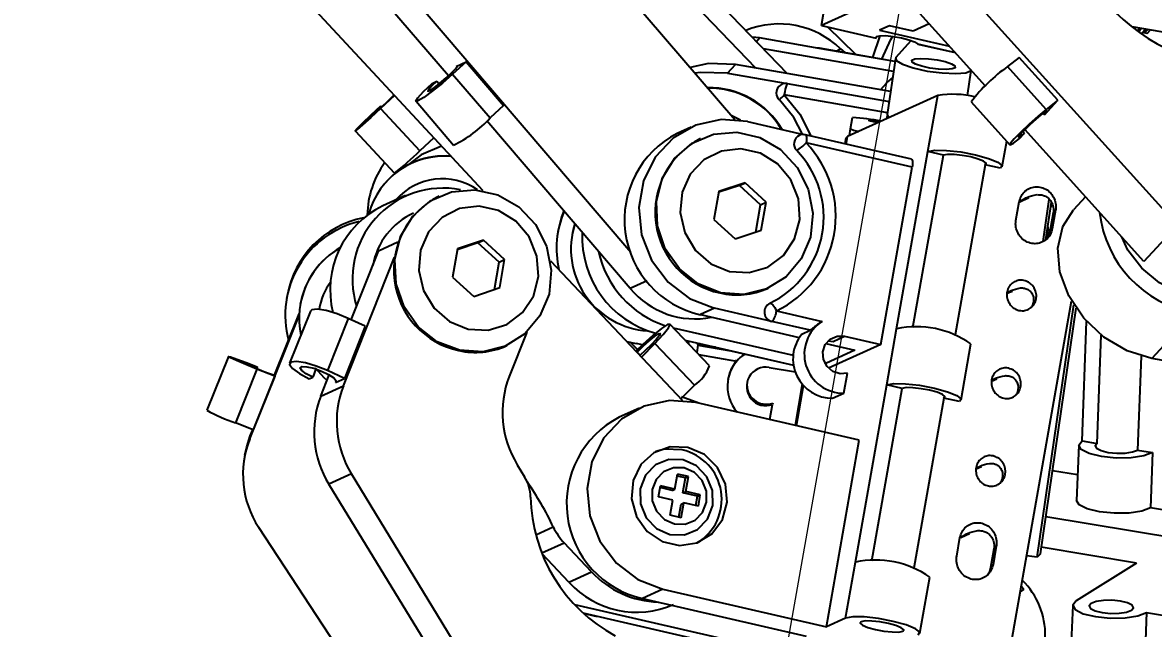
# Model space of a CAD drawing. Header units: millimetres. Extents: x -294 to 2792, y 5 to 1659.
# Drawn here: x 2273.5 to 2332.1, y 777.9 to 809.3 of the extents above; entities that cross this region are included whole.
import ezdxf

# ---------------------------------------------------------------- set-up
doc = ezdxf.new("R2010")
doc.units = ezdxf.units.MM
doc.layers.get('0').update_dxf_attribs({"lineweight": 18})
doc.styles.get("Standard").update_dxf_attribs({"font": 'txt.shx'})
doc.dimstyles.new('ISO-25', dxfattribs={"dimtxt": 2.5, "dimasz": 2.5, "dimexe": 1.25, "dimexo": 0.625, "dimtad": 1, "dimtxsty": 'Standard', "dimcen": 2.5, "dimdle": 5, "dimadec": 0, "dimazin": 0, "dimtfac": 1, "dimtmove": 0, "dimatfit": 3, "dimfxl": 1, "dimarcsym": 0})

# ---------------------------------------------------------------- blocks, each defined once
blk = doc.blocks.new('*X11')
for points in [[(2253.221, 1111.43), (2254.388, 1111.224), (2254.422, 1114.829)], [(2188.224, 742.813), (2189.391, 742.607), (2188.19, 739.208)]]:
    blk.add_hatch(color=0).paths.add_polyline_path(points, flags=0)
at = {"color": 0, "lineweight": -2}
for p, q in [((2368.147, 1094.776), (2253.437, 1115.003)), ((2253.804, 1111.327), (2221.935, 930.584)), ((2188.807, 742.71), (2220.677, 923.453)), ((2301.915, 719.156), (2187.205, 739.382))]:
    blk.add_line(p, q, dxfattribs=at)
at = {"color": 0, "insert": (2221.306, 927.019), "char_height": 3.5, "width": 23.5, "attachment_point": 5}
blk.add_mtext('381,42', dxfattribs=at)

msp = doc.modelspace()

# ---------------------------------------------------------------- linework, layer by layer
at = {"color": 1}
msp.add_line((2302.9, 718.98), (2362.099, 1054.718), dxfattribs=at)
at = {"color": 7, "linetype": 'Continuous', "lineweight": 25}
for p, q in [((2296.135, 821.002), (2310.409, 804.308)), ((2305.036, 797.419), (2287.679, 817.719)), ((2295.582, 806.576), (2286.508, 817.188)), ((2297.381, 800.621), (2283.457, 815.619)), ((2333.34, 798.845), (2319.012, 814.718)), ((2305.279, 813.445), (2311.493, 806.987)), ((2306.92, 813.156), (2313.131, 806.701)), ((2323.395, 806.049), (2317.279, 812.824)), ((2318.919, 811.007), (2314.9, 809.184)), ((2314.9, 809.184), (2315.132, 810.501)), ((2314.9, 809.184), (2317.741, 808.53)), ((2316.678, 807.68), (2315.233, 809.108)), ((2318.423, 809.174), (2317.91, 808.942)), ((2317.91, 808.942), (2321.537, 808.107)), ((2319.646, 808.892), (2318.423, 809.174)), ((2320.484, 809.273), (2319.646, 808.892)), ((2330.979, 809.133), (2340.871, 807.398)), ((2331.359, 808.916), (2331.231, 808.938)), ((2331.346, 809.069), (2331.359, 808.916)), ((2331.359, 808.916), (2331.478, 809.045)), ((2331.359, 808.916), (2331.384, 808.826)), ((2331.473, 808.763), (2331.697, 809.007)), ((2331.505, 808.741), (2331.742, 808.999)), ((2331.639, 808.801), (2331.632, 808.879)), ((2331.809, 808.987), (2331.639, 808.801)), ((2331.774, 808.778), (2331.944, 808.964)), ((2311.692, 808.539), (2311.313, 808.59)), ((2311.533, 808.362), (2311.692, 808.539)), ((2314.78, 808), (2311.692, 808.539)), ((2317.924, 808.656), (2317.543, 807.529)), ((2317.741, 808.53), (2317.756, 808.613)), ((2318.758, 807.534), (2319.55, 808.412)), ((2331.774, 808.778), (2331.639, 808.801)), ((2318.632, 806.799), (2311.908, 807.973)), ((2318.707, 807.315), (2314.78, 808)), ((2318.709, 807.326), (2314.795, 808.009)), ((2315.895, 807.973), (2315.7, 807.851)), ((2315.895, 807.973), (2316.11, 807.779)), ((2319.89, 808.232), (2319.878, 808.239)), ((2319.878, 808.239), (2321.822, 807.791)), ((2319.889, 808.226), (2321.833, 807.779)), ((2296.502, 807.305), (2295.798, 806.665)), ((2295.975, 807.067), (2296.502, 807.305)), ((2296.502, 807.305), (2298.443, 805.035)), ((2310.044, 806.711), (2310.456, 807.168)), ((2318.483, 805.767), (2310.456, 807.168)), ((2318.731, 807.481), (2318.309, 804.576)), ((2325.152, 807.535), (2324.546, 807.057)), ((2327.155, 805.315), (2325.152, 807.535)), ((2295.798, 806.665), (2297.739, 804.395)), ((2295.975, 807.067), (2296.013, 807.022)), ((2310.044, 806.711), (2313.132, 806.172)), ((2322.475, 805.555), (2322.663, 806.853)), ((2322.67, 806.852), (2322.663, 806.853)), ((2326.55, 804.838), (2324.546, 807.057)), ((2294.744, 806.187), (2294.978, 806.294)), ((2294.978, 806.294), (2295.094, 806.158)), ((2313.132, 806.172), (2318.408, 805.252)), ((2318.254, 806.186), (2317.959, 805.859)), ((2292.791, 805.565), (2292.063, 804.889)), ((2318.322, 804.664), (2312.979, 805.597)), ((2320.93, 805.555), (2316.247, 803.431)), ((2320.418, 802.653), (2320.93, 805.555)), ((2292.063, 804.889), (2294.103, 802.691)), ((2292.086, 805.022), (2292.081, 804.993)), ((2292.081, 804.993), (2292.112, 804.959)), ((2292.086, 805.022), (2292.129, 804.976)), ((2293.903, 805.257), (2295.844, 802.987)), ((2298.443, 805.035), (2297.739, 804.395)), ((2322.665, 805.228), (2324.669, 803.008)), ((2326.462, 804.558), (2327.155, 805.315)), ((2327.155, 805.315), (2326.55, 804.838)), ((2305.002, 795.559), (2297.574, 804.247)), ((2310.714, 804.272), (2310.224, 804.524)), ((2311.072, 804.204), (2313.977, 803.536)), ((2316.411, 803.823), (2316.515, 804.413)), ((2318.297, 804.361), (2318.32, 804.518)), ((2326.462, 804.558), (2326.394, 804.633)), ((2290.755, 803.731), (2292.796, 801.533)), ((2308.154, 803.922), (2307.422, 803.59)), ((2316.351, 803.478), (2316.411, 803.823)), ((2325.164, 803.322), (2325.424, 803.607)), ((2325.424, 803.607), (2325.342, 803.697)), ((2331.607, 796.951), (2325.434, 803.79)), ((2294.832, 803.367), (2294.103, 802.691)), ((2308.639, 803.319), (2308.61, 803.305)), ((2319.567, 802.259), (2314.074, 803.523)), ((2319.601, 801.838), (2314.109, 803.102)), ((2316.159, 803.345), (2316.108, 803.055)), ((2316.247, 803.431), (2316.159, 803.345)), ((2316.178, 803.039), (2316.247, 803.431)), ((2324.269, 801.873), (2324.502, 803.193)), ((2318.798, 793.465), (2320.418, 802.653)), ((2319.642, 793.533), (2321.218, 802.469)), ((2321.218, 802.469), (2320.418, 802.653)), ((2317.981, 792.649), (2319.601, 801.838)), ((2323.382, 801.971), (2321.826, 793.148)), ((2324.182, 801.787), (2323.382, 801.971)), ((2292.364, 801.091), (2292.347, 801.073)), ((2310.651, 800.9), (2309.586, 800.55)), ((2310.944, 801.033), (2309.593, 800.588)), ((2310.651, 800.9), (2310.944, 801.033)), ((2311.746, 799.892), (2310.651, 800.9)), ((2312.039, 800.025), (2310.944, 801.033)), ((2293.354, 800.374), (2292.183, 799.843)), ((2295.098, 800.341), (2295.069, 800.328)), ((2309.593, 800.588), (2309.337, 799.136)), ((2325.152, 800.064), (2325.43, 800.218)), ((2325.179, 800.045), (2325.641, 800.269)), ((2326.382, 798), (2326.698, 800.175)), ((2328.574, 800.311), (2327.955, 799.634)), ((2311.497, 798.479), (2311.746, 799.892)), ((2311.746, 799.892), (2312.039, 800.025)), ((2311.783, 798.573), (2312.039, 800.025)), ((2324.978, 799.087), (2325.149, 800.055)), ((2326.533, 798.089), (2326.815, 800.026)), ((2327.031, 799.621), (2326.86, 798.654)), ((2302.133, 798.915), (2301.991, 798.343)), ((2309.337, 799.136), (2310.432, 798.129)), ((2326.899, 799.463), (2326.729, 798.496)), ((2326.905, 799.473), (2326.734, 798.506)), ((2326.905, 799.473), (2326.899, 799.463)), ((2301.272, 798.584), (2301.255, 798.491)), ((2301.991, 798.343), (2301.99, 798.339)), ((2310.432, 798.129), (2311.783, 798.573)), ((2326.595, 798.169), (2326.652, 798.557)), ((2326.747, 798.599), (2326.652, 798.557)), ((2326.734, 798.506), (2326.729, 798.496)), ((2333.34, 798.845), (2331.607, 796.951)), ((2292.97, 797.955), (2291.962, 797.498)), ((2297.101, 797.924), (2296.039, 797.568)), ((2297.393, 798.057), (2296.045, 797.604)), ((2297.101, 797.924), (2297.393, 798.057)), ((2298.202, 796.923), (2297.101, 797.924)), ((2298.494, 797.056), (2297.393, 798.057)), ((2330.781, 797.546), (2330.456, 798.226)), ((2290.143, 790.513), (2292.795, 797.18)), ((2290.546, 793.938), (2291.962, 797.498)), ((2296.045, 797.604), (2295.798, 796.15)), ((2297.96, 795.506), (2298.202, 796.923)), ((2298.202, 796.923), (2298.494, 797.056)), ((2298.247, 795.602), (2298.494, 797.056)), ((2300.861, 796.998), (2307.714, 789.749)), ((2295.798, 796.15), (2296.899, 795.149)), ((2296.899, 795.149), (2298.247, 795.602)), ((2305.871, 795.952), (2305.002, 795.559)), ((2312.121, 795.564), (2312.151, 795.578)), ((2324.512, 795.293), (2324.79, 795.43)), ((2287.228, 795.184), (2287.202, 795.036)), ((2324.515, 795.335), (2324.592, 795.377)), ((2324.623, 776.524), (2327.863, 794.899)), ((2286.582, 791.068), (2287.852, 794.246)), ((2288.434, 794.389), (2287.357, 791.682)), ((2287.909, 794.729), (2287.909, 794.725)), ((2309.367, 794.532), (2308.635, 794.201)), ((2312.342, 793.848), (2309.367, 794.532)), ((2312.574, 794.397), (2314.94, 793.853)), ((2326.078, 781.631), (2327.978, 794.71)), ((2326.243, 781.814), (2328.091, 794.538)), ((2334.178, 794.293), (2332.011, 791.925)), ((2285.295, 787.766), (2287.847, 794.152)), ((2290.389, 794.01), (2289.312, 791.303)), ((2291.275, 793.601), (2290.389, 794.01)), ((2309.102, 791.541), (2307.054, 793.708)), ((2308.635, 794.201), (2313.756, 793.022)), ((2314.323, 793.391), (2312.342, 793.848)), ((2328.402, 787.661), (2328.634, 793.852)), ((2291.275, 793.601), (2290.198, 790.893)), ((2299.64, 793.289), (2298.728, 790.996)), ((2307.228, 793.524), (2313.438, 792.095)), ((2313.884, 793.192), (2314.323, 793.391)), ((2315.514, 792.817), (2316.099, 793.083)), ((2316.099, 793.083), (2317.981, 792.649)), ((2318.286, 790.563), (2318.798, 793.465)), ((2329.178, 787.532), (2329.388, 793.145)), ((2298.58, 792.587), (2298.609, 792.6)), ((2304.813, 792.817), (2305.312, 792.703)), ((2305.381, 792.395), (2304.996, 792.769)), ((2305.641, 792.645), (2305.312, 792.703)), ((2305.579, 792.007), (2306.272, 792.711)), ((2306.272, 792.711), (2308.321, 790.544)), ((2307.832, 792.885), (2309.416, 792.52)), ((2308.02, 792.732), (2308.015, 792.692)), ((2308.509, 792.627), (2308.441, 792.24)), ((2308.651, 792.696), (2308.509, 792.627)), ((2308.509, 792.627), (2310.212, 792.327)), ((2309.296, 792.548), (2309.389, 792.516)), ((2309.416, 792.52), (2309.389, 792.516)), ((2309.389, 792.516), (2313.461, 791.579)), ((2309.416, 792.52), (2313.459, 791.589)), ((2315.137, 792.704), (2316.633, 792.36)), ((2315.247, 792.839), (2315.514, 792.817)), ((2317.981, 792.649), (2315.274, 791.422)), ((2322.138, 789.783), (2322.649, 792.684)), ((2284.184, 792.034), (2283.072, 789.25)), ((2305.346, 792.253), (2305.358, 792.258)), ((2305.358, 792.258), (2305.511, 792.097)), ((2308.543, 792.133), (2310.501, 791.787)), ((2316.633, 792.36), (2315.169, 791.696)), ((2331.459, 792.054), (2331.277, 787.184)), ((2335.683, 791.281), (2332.011, 791.925)), ((2285.66, 791.381), (2284.547, 788.597)), ((2285.677, 791.477), (2285.649, 791.409)), ((2286.588, 791.01), (2285.66, 791.381)), ((2285.68, 791.499), (2285.677, 791.477)), ((2288.722, 791.388), (2288.551, 790.957)), ((2290.198, 790.893), (2289.312, 791.303)), ((2312.202, 791.469), (2313.553, 791.231)), ((2315.169, 791.696), (2315.067, 791.724)), ((2315.069, 791.719), (2315.169, 791.696)), ((2286.588, 791.01), (2285.475, 788.226)), ((2286.599, 791.069), (2286.588, 791.01)), ((2288.376, 790.878), (2288.551, 790.957)), ((2288.973, 789.983), (2289.41, 791.082)), ((2289.73, 790.681), (2290.198, 790.893)), ((2289.769, 790.779), (2289.73, 790.681)), ((2310.072, 790.906), (2310.059, 790.832)), ((2316.069, 790.134), (2316.251, 791.17)), ((2323.715, 790.749), (2323.988, 790.884)), ((2323.723, 790.794), (2323.791, 790.832)), ((2288.973, 789.983), (2290.143, 790.513)), ((2307.627, 789.84), (2308.321, 790.544)), ((2313.912, 790.598), (2313.535, 788.461)), ((2313.605, 788.445), (2313.972, 790.528)), ((2315.484, 789.869), (2316.069, 790.134)), ((2316.666, 781.375), (2318.286, 790.563)), ((2317.51, 781.443), (2319.086, 790.379)), ((2319.086, 790.379), (2318.286, 790.563)), ((2308.553, 789.608), (2307.663, 789.936)), ((2316.865, 787.694), (2308.397, 789.643)), ((2312.232, 788.76), (2312.371, 789.545)), ((2312.384, 789.619), (2312.371, 789.545)), ((2321.25, 789.881), (2319.694, 781.058)), ((2322.05, 789.697), (2321.25, 789.881)), ((2305.479, 789.361), (2304.425, 788.883)), ((2285.475, 788.226), (2284.547, 788.597)), ((2285.321, 787.914), (2285.295, 787.766)), ((2285.321, 787.914), (2285.45, 788.236)), ((2315.16, 778.022), (2316.865, 787.694)), ((2328.229, 787.433), (2328.121, 784.568)), ((2328.402, 787.661), (2329.178, 787.532)), ((2331.277, 787.184), (2332.052, 787.056)), ((2285.04, 786.928), (2285.014, 786.78)), ((2332.052, 787.056), (2331.945, 784.191)), ((2299.148, 786.426), (2299.528, 785.802)), ((2322.913, 786.204), (2323.187, 786.338)), ((2322.921, 786.248), (2322.989, 786.286)), ((2326.869, 786.128), (2328.172, 785.912)), ((2290.562, 785.944), (2289.392, 785.413)), ((2301.297, 768.332), (2290.562, 785.944)), ((2307.313, 785.163), (2307.45, 785.936)), ((2307.868, 785.74), (2307.433, 785.84)), ((2308.014, 785.806), (2307.45, 785.936)), ((2307.731, 784.966), (2307.868, 785.74)), ((2307.868, 785.74), (2308.014, 785.806)), ((2307.878, 785.033), (2308.014, 785.806)), ((2294.374, 777.238), (2289.392, 785.413)), ((2306.458, 784.756), (2306.56, 785.336)), ((2307.167, 785.096), (2306.543, 785.24)), ((2307.313, 785.163), (2306.56, 785.336)), ((2307.167, 785.096), (2307.313, 785.163)), ((2307.731, 784.966), (2307.878, 785.033)), ((2308.484, 784.793), (2307.731, 784.966)), ((2308.63, 784.859), (2307.878, 785.033)), ((2308.484, 784.793), (2308.63, 784.859)), ((2308.528, 784.279), (2308.63, 784.859)), ((2307.211, 784.582), (2306.458, 784.756)), ((2307.074, 783.808), (2307.211, 784.582)), ((2307.51, 783.708), (2307.629, 784.386)), ((2307.629, 784.386), (2307.775, 784.452)), ((2307.639, 783.679), (2307.775, 784.452)), ((2308.528, 784.279), (2307.775, 784.452)), ((2308.399, 784.309), (2308.484, 784.793)), ((2307.639, 783.679), (2307.074, 783.808)), ((2326.524, 783.749), (2333.305, 782.625)), ((2333.785, 783.886), (2331.945, 784.191)), ((2296.708, 766.463), (2285.756, 783.175)), ((2300.11, 782.791), (2301.013, 783.2)), ((2321.909, 781.678), (2322.079, 782.645)), ((2322.083, 782.655), (2322.361, 782.808)), ((2322.13, 782.645), (2322.571, 782.86)), ((2300.418, 781.85), (2301.574, 782.375)), ((2302.997, 780.87), (2301.574, 782.375)), ((2323.829, 782.053), (2323.659, 781.086)), ((2323.835, 782.064), (2323.664, 781.097)), ((2323.961, 782.212), (2323.79, 781.245)), ((2323.835, 782.064), (2323.829, 782.053)), ((2331.228, 781.325), (2326.291, 782.144)), ((2301.827, 780.339), (2300.433, 781.813)), ((2316.155, 778.473), (2316.666, 781.375)), ((2326.243, 781.814), (2326.078, 781.631)), ((2331.228, 781.325), (2328.091, 779.363)), ((2301.827, 780.339), (2302.997, 780.87)), ((2323.664, 781.097), (2323.659, 781.086)), ((2320.006, 777.693), (2320.518, 780.594)), ((2306.692, 779.971), (2305.638, 779.494)), ((2306.692, 779.971), (2315.16, 778.022)), ((2325.208, 779.845), (2325.39, 779.959)), ((2325.259, 780.134), (2325.39, 779.959)), ((2313.379, 776.571), (2302.123, 779.162)), ((2305.638, 779.494), (2314.106, 777.544)), ((2327.918, 779.135), (2327.846, 777.225)), ((2302.547, 778.744), (2312.911, 776.359)), ((2302.567, 778.726), (2303.195, 778.582)), ((2303.192, 778.596), (2303.195, 778.582)), ((2303.195, 778.582), (2303.215, 778.591)), ((2303.227, 778.564), (2303.262, 778.58)), ((2316.155, 778.473), (2315.16, 778.022)), ((2331.741, 778.758), (2331.67, 776.848)), ((2331.741, 778.758), (2336.304, 778.002))]:
    msp.add_line(p, q, dxfattribs=at)
for points in [[(2317.741, 808.53), (2317.752, 808.61), (2317.924, 808.656), (2318.231, 808.66), (2318.626, 808.623), (2319.049, 808.549), (2319.435, 808.45), (2319.726, 808.341), (2319.878, 808.239)], [(2318.039, 807.442), (2318.492, 808.456), (2318.609, 808.625)], [(2314.795, 808.009), (2314.733, 808.016), (2314.691, 808.016)], [(2314.795, 808.009), (2314.794, 808.009), (2314.78, 808)], [(2310.456, 807.168), (2309.053, 807.212), (2308.101, 807.007)], [(2318.758, 807.534), (2318.781, 807.368), (2319.097, 807.176), (2319.659, 806.986), (2320.381, 806.828), (2321.153, 806.725), (2321.858, 806.694), (2322.388, 806.739), (2322.663, 806.853)], [(2320.521, 806.983), (2320.106, 807.074), (2319.783, 807.183), (2319.601, 807.294), (2319.588, 807.389), (2319.746, 807.455), (2320.051, 807.481), (2320.456, 807.463), (2320.9, 807.404), (2321.315, 807.313), (2321.639, 807.204), (2321.82, 807.093), (2321.833, 806.998), (2321.675, 806.932), (2321.371, 806.906), (2320.965, 806.924), (2320.521, 806.983)], [(2295.798, 806.665), (2295.273, 806.206), (2294.747, 805.781), (2294.302, 805.453), (2294.004, 805.274), (2293.899, 805.27), (2294.002, 805.443), (2294.299, 805.765), (2294.744, 806.187)], [(2294.978, 806.294), (2294.712, 806.04), (2294.547, 805.856), (2294.513, 805.775), (2294.616, 805.812), (2294.837, 805.96), (2295.137, 806.192), (2295.46, 806.467), (2295.75, 806.734), (2295.953, 806.946), (2296.033, 807.064), (2295.975, 807.067)], [(2310.044, 806.711), (2308.641, 806.755), (2308.352, 806.714)], [(2292.081, 804.993), (2291.8, 804.73), (2291.561, 804.501), (2291.4, 804.342), (2291.341, 804.276), (2291.395, 804.314), (2291.552, 804.449), (2291.788, 804.662), (2292.068, 804.919), (2292.349, 805.182), (2292.588, 805.41), (2292.749, 805.569), (2292.768, 805.589)], [(2313.922, 803.548), (2313.478, 804.416), (2312.723, 805.341)], [(2312.979, 805.597), (2313.809, 804.579), (2314.361, 803.457)], [(2292.063, 804.889), (2291.559, 804.426), (2291.133, 804.044), (2290.851, 803.8), (2290.755, 803.733), (2290.86, 803.851), (2291.15, 804.138), (2291.58, 804.549), (2292.086, 805.022)], [(2326.55, 804.838), (2326.127, 804.487), (2325.663, 804.075), (2325.228, 803.664), (2324.889, 803.316), (2324.697, 803.084), (2324.682, 803.004), (2324.846, 803.088), (2325.164, 803.322)], [(2325.424, 803.607), (2325.225, 803.46), (2325.123, 803.407), (2325.132, 803.457), (2325.252, 803.602), (2325.464, 803.82), (2325.736, 804.077), (2326.026, 804.335), (2326.29, 804.553), (2326.489, 804.7), (2326.591, 804.753), (2326.582, 804.703), (2326.462, 804.558)], [(2311.072, 804.204), (2309.712, 804.314), (2308.393, 804.022), (2307.222, 803.354), (2306.294, 802.363), (2305.684, 801.129), (2305.442, 799.752), (2305.586, 798.345), (2306.106, 797.02), (2306.959, 795.886), (2308.076, 795.033), (2309.367, 794.532)], [(2317.825, 804.147), (2317.679, 804.177), (2317.436, 804.234), (2317.353, 804.266), (2317.442, 804.267), (2317.69, 804.237), (2317.942, 804.2)], [(2318.309, 804.576), (2318.359, 804.464), (2318.415, 804.414)], [(2309.67, 795.338), (2308.524, 795.791), (2307.544, 796.57), (2306.817, 797.605), (2306.408, 798.803), (2306.353, 800.059), (2306.658, 801.26), (2307.294, 802.301), (2308.206, 803.087), (2309.313, 803.551), (2310.516, 803.65), (2311.708, 803.376), (2312.783, 802.752), (2313.646, 801.835), (2314.22, 800.706), (2314.455, 799.465), (2314.328, 798.223), (2313.853, 797.089), (2313.069, 796.165), (2312.049, 795.533), (2310.881, 795.249), (2309.67, 795.338)], [(2316.411, 803.823), (2316.556, 803.768), (2316.839, 803.699)], [(2314.074, 803.523), (2314.074, 803.523), (2314.097, 803.508), (2314.114, 803.475), (2314.126, 803.425), (2314.131, 803.36), (2314.13, 803.282), (2314.122, 803.195), (2314.109, 803.102)], [(2295.231, 802.937), (2294.17, 802.49), (2293.499, 801.967)], [(2310.133, 796.437), (2311.156, 796.379), (2312.128, 796.668), (2312.944, 797.272), (2313.516, 798.127), (2313.781, 799.139), (2313.711, 800.199), (2313.313, 801.192), (2312.631, 802.01), (2311.738, 802.565), (2310.731, 802.797), (2309.72, 802.68), (2308.813, 802.228), (2308.11, 801.488), (2307.686, 800.542), (2307.587, 799.492), (2307.825, 798.451), (2308.372, 797.533), (2309.171, 796.836), (2310.133, 796.437)], [(2320.418, 802.653), (2320.785, 802.722), (2321.383, 802.714), (2322.12, 802.631), (2322.885, 802.486), (2323.561, 802.3), (2324.044, 802.101), (2324.262, 801.921), (2324.182, 801.787)], [(2323.382, 801.971), (2323.428, 802.048), (2323.303, 802.152), (2323.025, 802.266), (2322.636, 802.373), (2322.197, 802.456), (2321.773, 802.504), (2321.429, 802.509), (2321.218, 802.469)], [(2319.567, 802.259), (2319.567, 802.259), (2319.59, 802.244), (2319.607, 802.21), (2319.619, 802.16), (2319.624, 802.095), (2319.623, 802.018), (2319.615, 801.931), (2319.601, 801.838)], [(2296.153, 792.354), (2295.004, 792.801), (2294.019, 793.574), (2293.287, 794.604), (2292.871, 795.8), (2292.809, 797.056), (2293.107, 798.26), (2293.737, 799.304), (2294.644, 800.097), (2295.748, 800.568), (2296.95, 800.674), (2298.143, 800.407), (2299.222, 799.79), (2300.09, 798.878), (2300.67, 797.753), (2300.912, 796.513), (2300.793, 795.27), (2300.324, 794.133), (2299.546, 793.204), (2298.529, 792.565), (2297.364, 792.273), (2296.153, 792.354)], [(2296.61, 793.456), (2297.633, 793.404), (2298.603, 793.699), (2299.416, 794.308), (2299.982, 795.166), (2300.241, 796.18), (2300.165, 797.24), (2299.761, 798.231), (2299.074, 799.045), (2298.178, 799.595), (2297.171, 799.821), (2296.16, 799.697), (2295.257, 799.239), (2294.558, 798.495), (2294.14, 797.546), (2294.047, 796.495), (2294.29, 795.455), (2294.843, 794.54), (2295.645, 793.849), (2296.61, 793.456)], [(2301.559, 799.586), (2301.445, 799.275), (2301.272, 798.584)], [(2332.011, 791.925), (2330.731, 792.323), (2329.524, 793.039), (2328.49, 794.016), (2327.711, 795.175), (2327.25, 796.421), (2327.146, 797.655), (2327.406, 798.775), (2327.955, 799.634)], [(2336.761, 795.925), (2336.39, 795.596), (2335.533, 795.201), (2334.523, 795.109), (2333.45, 795.33), (2332.408, 795.844), (2331.492, 796.605), (2330.781, 797.546)], [(2290.389, 794.01), (2289.811, 794.245), (2289.249, 794.412), (2288.79, 794.485), (2288.503, 794.453), (2288.434, 794.389)], [(2312.227, 794.789), (2312.259, 794.793), (2312.298, 794.78), (2312.342, 794.749), (2312.389, 794.702), (2312.437, 794.641), (2312.486, 794.568), (2312.532, 794.486), (2312.574, 794.397)], [(2306.272, 792.711), (2306.7, 793.167), (2306.977, 793.514), (2307.06, 793.697), (2306.936, 793.686), (2306.624, 793.484), (2306.174, 793.123), (2305.656, 792.659), (2305.294, 792.308)], [(2305.358, 792.258), (2305.663, 792.56), (2305.981, 792.847), (2306.262, 793.075), (2306.461, 793.208), (2306.547, 793.224), (2306.507, 793.122), (2306.346, 792.916), (2306.09, 792.64), (2305.78, 792.338), (2305.511, 792.097)], [(2316.251, 791.17), (2315.869, 791.13), (2315.495, 791.251), (2315.193, 791.514), (2315.011, 791.875), (2314.979, 792.275), (2315.103, 792.65), (2315.361, 792.937), (2315.713, 793.089), (2316.099, 793.083)], [(2308.02, 792.732), (2308.021, 792.737), (2308.05, 792.835)], [(2308.457, 792.741), (2308.468, 792.716), (2308.509, 792.627)], [(2285.66, 791.381), (2285.092, 791.612), (2284.612, 791.818), (2284.293, 791.966), (2284.184, 792.033), (2284.301, 792.011), (2284.627, 791.901), (2285.111, 791.722), (2285.68, 791.499)], [(2285.677, 791.477), (2285.321, 791.616), (2285.018, 791.728), (2284.815, 791.797), (2284.741, 791.811), (2284.81, 791.768), (2285.009, 791.676), (2285.309, 791.548), (2285.664, 791.403), (2286.019, 791.264), (2286.322, 791.152), (2286.526, 791.083), (2286.599, 791.069)], [(2289.312, 791.303), (2288.734, 791.537), (2288.172, 791.704), (2287.713, 791.777), (2287.426, 791.745), (2287.355, 791.614), (2287.51, 791.403), (2287.869, 791.145), (2288.376, 790.878)], [(2288.551, 790.957), (2288.209, 791.14), (2287.982, 791.313), (2287.911, 791.446), (2288.008, 791.514), (2288.256, 791.506), (2288.611, 791.423), (2289.007, 791.28), (2289.374, 791.102), (2289.645, 790.922), (2289.772, 790.773), (2289.73, 790.681)], [(2289.295, 790.792), (2289.146, 790.929), (2288.702, 791.429)], [(2310.509, 791.843), (2310.203, 791.346), (2310.072, 790.906)], [(2318.286, 790.563), (2318.654, 790.632), (2319.251, 790.624), (2319.989, 790.541), (2320.753, 790.396), (2321.429, 790.21), (2321.913, 790.012), (2322.131, 789.832), (2322.05, 789.697)], [(2321.25, 789.881), (2321.297, 789.958), (2321.171, 790.062), (2320.893, 790.176), (2320.505, 790.283), (2320.065, 790.366), (2319.641, 790.414), (2319.297, 790.419), (2319.086, 790.379)], [(2308.397, 789.643), (2307.037, 789.753), (2305.718, 789.461), (2304.547, 788.793), (2303.619, 787.801), (2303.009, 786.568), (2302.766, 785.191), (2302.911, 783.784), (2303.43, 782.459), (2304.283, 781.325), (2305.401, 780.472), (2306.692, 779.971)], [(2285.04, 786.928), (2285.132, 787.345), (2285.321, 787.914)], [(2307.988, 787.322), (2307.074, 787.356), (2306.224, 787.045), (2305.552, 786.432), (2305.149, 785.6), (2305.07, 784.661), (2305.325, 783.741), (2305.879, 782.966), (2306.659, 782.439), (2307.558, 782.232), (2308.455, 782.373), (2309.229, 782.843), (2309.776, 783.578), (2310.021, 784.479), (2309.932, 785.424), (2309.52, 786.286), (2308.841, 786.949), (2307.988, 787.322)], [(2307.695, 787.189), (2306.781, 787.223), (2306.326, 787.104)], [(2332.052, 787.056), (2331.602, 786.884), (2330.942, 786.784), (2330.173, 786.771), (2329.412, 786.848), (2328.776, 787.003), (2328.361, 787.212), (2328.229, 787.443), (2328.402, 787.661)], [(2329.178, 787.532), (2329.078, 787.407), (2329.154, 787.274), (2329.393, 787.154), (2329.759, 787.065), (2330.196, 787.021), (2330.638, 787.028), (2331.017, 787.085), (2331.277, 787.184)], [(2307.739, 786.675), (2306.993, 786.694), (2306.308, 786.415), (2305.79, 785.882), (2305.516, 785.174), (2305.529, 784.401), (2305.826, 783.68), (2306.363, 783.12), (2307.057, 782.807), (2307.803, 782.788), (2308.487, 783.067), (2309.006, 783.601), (2309.28, 784.308), (2309.267, 785.081), (2308.97, 785.803), (2308.433, 786.362), (2307.739, 786.675)], [(2307.8, 786.258), (2307.24, 786.272), (2306.727, 786.063), (2306.338, 785.663), (2306.133, 785.132), (2306.142, 784.552), (2306.365, 784.011), (2306.768, 783.591), (2307.288, 783.357), (2307.848, 783.343), (2308.361, 783.552), (2308.75, 783.952), (2308.956, 784.483), (2308.946, 785.062), (2308.723, 785.604), (2308.321, 786.023), (2307.8, 786.258)], [(2331.945, 784.191), (2331.494, 784.018), (2330.834, 783.919), (2330.066, 783.906), (2329.305, 783.983), (2328.669, 784.138), (2328.253, 784.346), (2328.121, 784.568)], [(2326.078, 781.631), (2325.801, 781.671), (2325.535, 781.701)], [(2328.091, 779.363), (2327.918, 779.145), (2328.05, 778.914), (2328.465, 778.705), (2329.102, 778.551), (2329.862, 778.474), (2330.631, 778.486), (2331.291, 778.586), (2331.741, 778.758)], [(2329.448, 778.767), (2329.885, 778.723), (2330.327, 778.73), (2330.707, 778.788), (2330.966, 778.886), (2331.065, 779.012), (2330.99, 779.145), (2330.751, 779.265), (2330.385, 779.353), (2329.947, 779.398), (2329.505, 779.391), (2329.126, 779.333), (2328.867, 779.234), (2328.767, 779.109), (2328.843, 778.976), (2329.082, 778.856), (2329.448, 778.767)], [(2319.918, 777.607), (2319.999, 777.742), (2319.781, 777.922), (2319.297, 778.12), (2318.622, 778.306), (2317.857, 778.451), (2317.12, 778.534), (2316.522, 778.542), (2316.155, 778.473)], [(2317.7, 777.888), (2318.139, 777.804), (2318.563, 777.756), (2318.907, 777.752), (2319.118, 777.791), (2319.165, 777.868), (2319.039, 777.972), (2318.761, 778.086), (2318.373, 778.193), (2317.933, 778.277), (2317.509, 778.324), (2317.165, 778.329), (2316.954, 778.289), (2316.908, 778.212), (2317.033, 778.108), (2317.311, 777.994), (2317.7, 777.888)]]:
    msp.add_lwpolyline(points, dxfattribs=at)
for centre, radius, start, end in [((2337.172, 816.935), 9.971, 197.15282, 246.9905), ((2312.71, 804.694), 4.571, 45.82635, 112.12896), ((2329.394, 800.192), 8.405, 125.22496, 143.18709), ((2309.115, 801.622), 4.334, 30.02989, 91.57198), ((2309.095, 801.598), 4.34, 30.46483, 91.04565), ((2313.061, 805.688), 0.5, 137.96104, 225.88138), ((2313.045, 805.7), 0.48, 79.61896, 137.73955), ((2314.727, 805.441), 1.755, 155.37031, 174.90445), ((2319.302, 805.24), 1.412, 120.646, 137.95348), ((2307.601, 810.671), 7.394, 313.74182, 316.66371), ((2321.739, 800.514), 5.106, 77.43229, 99.12506), ((2293.231, 808.48), 6.083, 295.43753, 317.81853), ((2315.879, 793.443), 10.988, 78.88006, 86.6801), ((2309.736, 799.116), 5.037, 117.34592, 257.37203), ((2310.568, 799.501), 4.278, 117.22926, 257.48868), ((2310.194, 799.305), 5.454, 295.87034, 44.12966), ((2313.971, 803.049), 0.492, 115.94284, 224.81327), ((2312.165, 804.972), 2.697, 302.7024, 316.1106), ((2313.962, 803.036), 0.5, 80, 114.3979), ((2313.962, 803.036), 0.5, 77.03607, 80), ((2295.383, 798.341), 4.084, 85.26859, 137.66217), ((2281.04, 816.121), 18.735, 308.86552, 314.20911), ((2310.063, 799.25), 4.958, 295.87034, 44.12966), ((2296.154, 799.288), 4.774, 144.14697, 178.97939), ((2295.358, 798.359), 4.049, 84.5987, 164.74535), ((2295.262, 798.07), 3.175, 54.72588, 139.02002), ((2295.308, 796.057), 4.701, 78.94797, 197.52058), ((2297.027, 796.523), 4.279, 117.23659, 257.81162), ((2325.44, 800.668), 0.45, 268.75182, 296.71654), ((2294.282, 795.497), 4.826, 115.77753, 194.1931), ((2306.173, 797.624), 4.993, 157.08295, 192.6208), ((2335.233, 800.156), 5.957, 186.39465, 259.79122), ((2292.122, 794.168), 4.995, 103.38084, 195.13744), ((2292.149, 794.315), 4.997, 101.17101, 169.98801), ((2295.325, 796.088), 3.717, 114.7836, 169.64993), ((2306.174, 797.602), 4.248, 162.01639, 266.32037), ((2307.683, 798.224), 5.172, 177.31494, 254.5476), ((2326.076, 798.613), 0.578, 354.41978, 15.8699), ((2292.09, 793.988), 4.245, 120.10601, 191.68573), ((2292.091, 793.991), 4.246, 120.08296, 169.99414), ((2308.41, 798.54), 5.159, 191.88338, 252.19977), ((2292.084, 793.951), 3.246, 143.23278, 170.66652), ((2308.351, 798.335), 4.351, 219.66449, 281.31191), ((2310.528, 799.09), 3.869, 256.74406, 294.3144), ((2324.587, 795.826), 0.449, 270.61419, 297.03427), ((2312.452, 794.339), 0.504, 116.62034, 257.36068), ((2311.641, 794.466), 0.935, 318.55145, 355.77571), ((2316.036, 792.155), 2.021, 122.85098, 270.92819), ((2315.469, 791.908), 2.04, 140.99511, 270.39833), ((2319.832, 788.675), 4.901, 54.90768, 102.18043), ((2296.987, 796.111), 3.868, 257.10072, 294.31855), ((2312.027, 790.485), 1.998, 123.02874, 221.92673), ((2307.22, 792.211), 1.998, 303.44661, 340.42063), ((2312.028, 790.484), 0.999, 79.98598, 290.03416), ((2303.536, 789.133), 5.156, 158.8126, 211.66498), ((2312.042, 790.559), 1, 172.17595, 290.00723), ((2323.786, 791.28), 0.449, 270.61419, 297.03427), ((2294.95, 788.65), 5.156, 158.8126, 211.66498), ((2293.78, 788.119), 5.156, 158.8126, 211.66498), ((2286.817, 795.719), 7.475, 239.93093, 252.32178), ((2306.739, 784.409), 5.037, 117.34592, 257.37203), ((2289.933, 785.913), 4.994, 158.21425, 213.24537), ((2307.111, 784.627), 2.628, 301.13842, 77.15435), ((2322.984, 786.735), 0.449, 270.61419, 297.03427), ((2297.736, 784.707), 2.1, 1.20281, 31.40262), ((2286.706, 776.487), 15.804, 25.13612, 34.87796), ((2308.188, 784.911), 8.354, 181.09651, 241.63147), ((2303.864, 784.537), 3.15, 205.11935, 223.35713), ((2322.37, 783.258), 0.45, 268.75182, 296.71654), ((2317.7, 776.585), 4.901, 54.90768, 102.18043), ((2306.584, 784.204), 4.897, 222.90597, 268.33615), ((2305.342, 783.533), 4.75, 222.26601, 293.5429), ((2322.556, 777.61), 3.941, 312.30877, 45.64714)]:
    msp.add_arc(centre, radius, start, end, dxfattribs=at)
for points, knots in [([(2325.149, 800.055), (2325.179, 800.161), (2325.238, 800.374), (2325.451, 800.626), (2325.729, 800.791), (2326.049, 800.848), (2326.374, 800.791), (2326.666, 800.627), (2326.894, 800.374), (2327.03, 800.061), (2327.056, 799.799), (2327.036, 799.655), (2327.031, 799.621)], [0, 0, 0, 0, 0.328004, 0.656008, 0.984012, 1.312016, 1.64002, 1.968024, 2.296028, 2.624032, 2.952036, 3.054824, 3.054824, 3.054824, 3.054824]), ([(2325.43, 800.218), (2325.466, 800.238), (2325.625, 800.326), (2325.878, 800.379), (2326.075, 800.42)], [0, 0, 0, 0, 0.1519167, 0.678077, 0.678077, 0.678077, 0.678077]), ([(2326.075, 800.42), (2326.178, 800.419), (2326.345, 800.419), (2326.621, 800.283), (2326.816, 800.073), (2326.923, 799.786), (2326.922, 799.575), (2326.905, 799.473), (2326.905, 799.473)], [0, 0, 0, 0, 0.447228, 0.722628, 0.97639, 1.220833, 1.460192, 1.460238, 1.460238, 1.460238, 1.460238]), ([(2326.783, 799.808), (2326.804, 799.822), (2326.838, 799.844), (2326.856, 799.88), (2326.864, 799.893)], [0, 0, 0, 0, 0.0732861, 0.1191363, 0.1191363, 0.1191363, 0.1191363]), ([(2327.031, 799.621), (2327.008, 799.593), (2326.968, 799.544), (2326.924, 799.495), (2326.905, 799.473)], [0, 0, 0, 0, 0.1089283, 0.1944992, 0.1944992, 0.1944992, 0.1944992]), ([(2326.86, 798.654), (2326.831, 798.548), (2326.771, 798.335), (2326.558, 798.083), (2326.281, 797.918), (2325.96, 797.861), (2325.636, 797.917), (2325.343, 798.081), (2325.115, 798.334), (2324.979, 798.648), (2324.953, 798.91), (2324.974, 799.053), (2324.978, 799.087)], [0, 0, 0, 0, 0.328004, 0.656008, 0.984012, 1.312016, 1.64002, 1.968024, 2.296028, 2.624032, 2.952036, 3.054824, 3.054824, 3.054824, 3.054824]), ([(2326.734, 798.506), (2326.734, 798.506), (2326.717, 798.411), (2326.667, 798.245), (2326.56, 798.114), (2326.515, 798.059)], [0, 0, 0, 0, 0.0000598, 0.2938439, 0.5045502, 0.5045502, 0.5045502, 0.5045502]), ([(2326.86, 798.654), (2326.838, 798.626), (2326.798, 798.577), (2326.753, 798.528), (2326.734, 798.506)], [0, 0, 0, 0, 0.1089283, 0.1944992, 0.1944992, 0.1944992, 0.1944992]), ([(2325.135, 794.422), (2325.094, 794.433), (2324.969, 794.469), (2324.779, 794.591), (2324.607, 794.801), (2324.509, 795.057), (2324.498, 795.328), (2324.573, 795.585), (2324.728, 795.797), (2324.943, 795.942), (2325.153, 795.992), (2325.368, 795.986), (2325.58, 795.924), (2325.799, 795.767), (2325.959, 795.546), (2326.042, 795.285), (2326.038, 795.014), (2325.947, 794.764), (2325.78, 794.562), (2325.556, 794.432), (2325.329, 794.39), (2325.189, 794.413), (2325.135, 794.422)], [0, 0, 0, 0, 0.129793, 0.392206, 0.65462, 0.917033, 1.179447, 1.44186, 1.704273, 1.966687, 2.2291, 2.358893, 2.621306, 2.88372, 3.146133, 3.408547, 3.67096, 3.933374, 4.195787, 4.458201, 4.720614, 4.888611, 4.888611, 4.888611, 4.888611]), ([(2324.592, 795.377), (2324.635, 795.402), (2324.791, 795.491), (2325.034, 795.546), (2325.211, 795.585)], [0, 0, 0, 0, 0.1776511, 0.6559871, 0.6559871, 0.6559871, 0.6559871]), ([(2325.211, 795.585), (2325.277, 795.586), (2325.397, 795.589), (2325.597, 795.519), (2325.766, 795.381), (2325.877, 795.178), (2325.904, 794.938), (2325.856, 794.71), (2325.773, 794.59), (2325.737, 794.537)], [0, 0, 0, 0, 0.309873, 0.567452, 0.785464, 0.984556, 1.174672, 1.361155, 1.50801, 1.50801, 1.50801, 1.50801]), ([(2314.94, 793.853), (2314.871, 793.809), (2314.747, 793.731), (2314.575, 793.591), (2314.444, 793.478), (2314.362, 793.412), (2314.333, 793.397), (2314.323, 793.391)], [0, 0, 0, 0, 0.214036, 0.3821359, 0.5514401, 0.6952002, 0.7712008, 0.7712008, 0.7712008, 0.7712008]), ([(2310.941, 792.159), (2310.886, 792.123), (2310.776, 792.05), (2310.639, 791.928), (2310.544, 791.833), (2310.504, 791.789), (2310.501, 791.788), (2310.5, 791.788)], [0, 0, 0, 0, 0.1333415, 0.2676299, 0.4028804, 0.5177248, 0.5784387, 0.5784387, 0.5784387, 0.5784387]), ([(2324.606, 791.423), (2324.689, 791.395), (2324.856, 791.339), (2325.057, 791.154), (2325.194, 790.918), (2325.249, 790.65), (2325.216, 790.383), (2325.098, 790.145), (2324.91, 789.965), (2324.673, 789.861), (2324.456, 789.849), (2324.244, 789.893), (2324.044, 789.991), (2323.852, 790.183), (2323.729, 790.428), (2323.69, 790.698), (2323.739, 790.962), (2323.87, 791.191), (2324.069, 791.359), (2324.313, 791.447), (2324.499, 791.446), (2324.595, 791.426), (2324.606, 791.423)], [0, 0, 0, 0, 0.262424, 0.524849, 0.787273, 1.049698, 1.312122, 1.574547, 1.836971, 2.099396, 2.36182, 2.491618, 2.754043, 3.016467, 3.278892, 3.541316, 3.80374, 4.066165, 4.328589, 4.591014, 4.853438, 4.888039, 4.888039, 4.888039, 4.888039]), ([(2323.791, 790.832), (2323.833, 790.856), (2323.99, 790.946), (2324.233, 791), (2324.41, 791.039)], [0, 0, 0, 0, 0.1776511, 0.6559871, 0.6559871, 0.6559871, 0.6559871]), ([(2324.41, 791.039), (2324.475, 791.041), (2324.596, 791.043), (2324.796, 790.973), (2324.964, 790.836), (2325.075, 790.632), (2325.102, 790.393), (2325.06, 790.18), (2324.988, 790.074), (2324.962, 790.035)], [0, 0, 0, 0, 0.30737, 0.562868, 0.779119, 0.976602, 1.165183, 1.35016, 1.456868, 1.456868, 1.456868, 1.456868]), ([(2323.805, 786.877), (2323.888, 786.849), (2324.054, 786.793), (2324.256, 786.608), (2324.392, 786.372), (2324.447, 786.104), (2324.414, 785.837), (2324.297, 785.6), (2324.109, 785.419), (2323.871, 785.315), (2323.654, 785.304), (2323.442, 785.347), (2323.242, 785.445), (2323.05, 785.638), (2322.928, 785.882), (2322.889, 786.152), (2322.938, 786.416), (2323.069, 786.645), (2323.268, 786.813), (2323.511, 786.901), (2323.698, 786.9), (2323.793, 786.88), (2323.805, 786.877)], [0, 0, 0, 0, 0.262424, 0.524849, 0.787273, 1.049698, 1.312122, 1.574547, 1.836971, 2.099396, 2.36182, 2.491618, 2.754043, 3.016467, 3.278892, 3.541316, 3.80374, 4.066165, 4.328589, 4.591014, 4.853438, 4.888039, 4.888039, 4.888039, 4.888039]), ([(2322.989, 786.286), (2323.032, 786.31), (2323.188, 786.4), (2323.431, 786.454), (2323.608, 786.494)], [0, 0, 0, 0, 0.1776511, 0.6559871, 0.6559871, 0.6559871, 0.6559871]), ([(2323.608, 786.494), (2323.674, 786.495), (2323.794, 786.497), (2323.994, 786.427), (2324.162, 786.29), (2324.274, 786.086), (2324.3, 785.847), (2324.259, 785.635), (2324.187, 785.528), (2324.16, 785.489)], [0, 0, 0, 0, 0.30737, 0.562868, 0.779119, 0.976602, 1.165183, 1.35016, 1.456868, 1.456868, 1.456868, 1.456868]), ([(2322.079, 782.645), (2322.109, 782.751), (2322.168, 782.964), (2322.381, 783.216), (2322.659, 783.381), (2322.979, 783.439), (2323.304, 783.382), (2323.596, 783.218), (2323.824, 782.965), (2323.96, 782.651), (2323.986, 782.389), (2323.966, 782.246), (2323.961, 782.212)], [0, 0, 0, 0, 0.328004, 0.656008, 0.984012, 1.312016, 1.64002, 1.968024, 2.296028, 2.624032, 2.952036, 3.054824, 3.054824, 3.054824, 3.054824]), ([(2322.361, 782.808), (2322.396, 782.828), (2322.555, 782.916), (2322.808, 782.969), (2323.005, 783.01)], [0, 0, 0, 0, 0.1519167, 0.678077, 0.678077, 0.678077, 0.678077]), ([(2323.005, 783.01), (2323.108, 783.01), (2323.276, 783.009), (2323.551, 782.874), (2323.746, 782.663), (2323.854, 782.376), (2323.853, 782.165), (2323.835, 782.064), (2323.835, 782.064)], [0, 0, 0, 0, 0.447228, 0.722628, 0.97639, 1.220833, 1.460192, 1.460238, 1.460238, 1.460238, 1.460238]), ([(2323.961, 782.212), (2323.939, 782.184), (2323.898, 782.134), (2323.854, 782.085), (2323.835, 782.064)], [0, 0, 0, 0, 0.1089283, 0.1944992, 0.1944992, 0.1944992, 0.1944992]), ([(2323.79, 781.245), (2323.761, 781.138), (2323.702, 780.926), (2323.488, 780.673), (2323.211, 780.508), (2322.89, 780.451), (2322.566, 780.508), (2322.273, 780.672), (2322.045, 780.925), (2321.909, 781.238), (2321.883, 781.5), (2321.904, 781.644), (2321.909, 781.678)], [0, 0, 0, 0, 0.328004, 0.656008, 0.984012, 1.312016, 1.64002, 1.968024, 2.296028, 2.624032, 2.952036, 3.054824, 3.054824, 3.054824, 3.054824]), ([(2323.664, 781.097), (2323.664, 781.097), (2323.647, 781.002), (2323.603, 780.848), (2323.505, 780.727), (2323.47, 780.683)], [0, 0, 0, 0, 0.0000598, 0.29383, 0.4630734, 0.4630734, 0.4630734, 0.4630734]), ([(2323.79, 781.245), (2323.768, 781.217), (2323.728, 781.167), (2323.684, 781.118), (2323.664, 781.097)], [0, 0, 0, 0, 0.1089283, 0.1944992, 0.1944992, 0.1944992, 0.1944992])]:
    msp.add_open_spline(points, degree=3, knots=knots, dxfattribs=at)

# ---------------------------------------------------------------- dimensions: what is measured, and where the dimension line sits
at = {"color": 1}
dim = msp.add_linear_dim(base=(2254.422, 1114.829), p1=(2302.899, 718.982), p2=(2369.131, 1094.603), angle=80, dimstyle='ISO-25', override={"dimtxt": 3.5, "dimasz": 3.556, "dimexe": 1, "dimexo": 1, "dimgap": 1.524, "dimtih": 1, "dimtoh": 1, "dimzin": 0, "dimsah": 1, "dimdle": 7.112, "dimadec": 2, "dimtolj": 1, "dimtzin": 0}, dxfattribs=at)
dim.commit()
dim.dimension.update_dxf_attribs({"geometry": '*X11', "text_midpoint": (2221.306, 927.019)})

doc.saveas('drawing.dxf')
